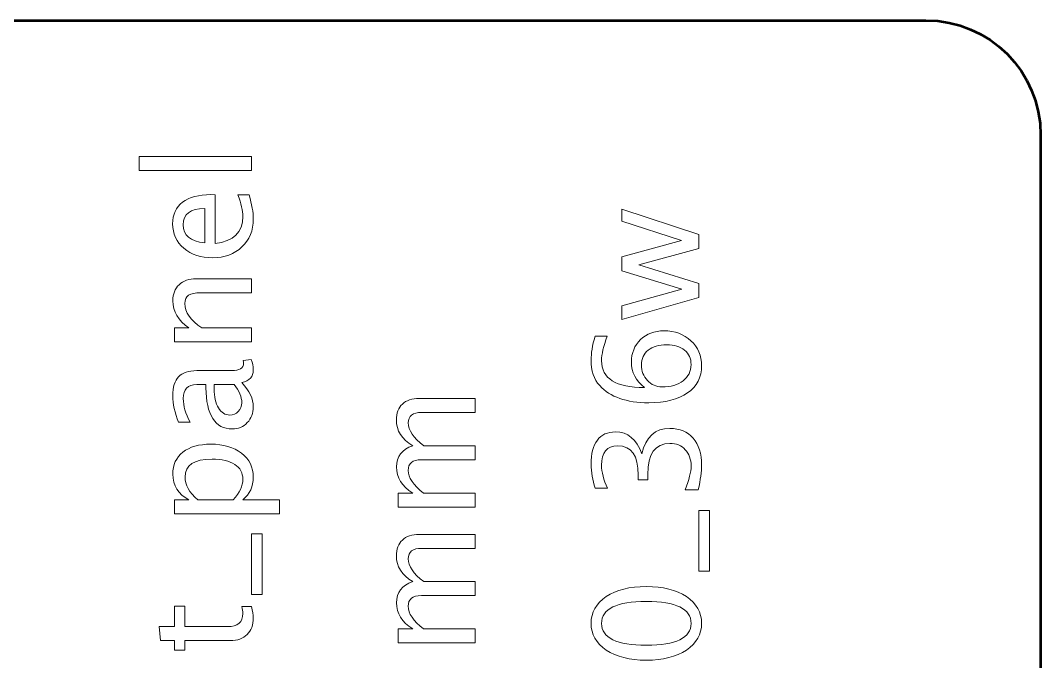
# Model space of a CAD drawing. Header units: centimetres. Extents: x -9.1 to 9.1, y -13.6 to 13.6.
# Drawn here: x 4.6 to 9.05, y -2.947 to -0.15 of the extents above; entities that cross this region are included whole.
import ezdxf

# ---------------------------------------------------------------- set-up
doc = ezdxf.new("R2010")
doc.units = ezdxf.units.CM
doc.header["$MEASUREMENT"] = 0
doc.layers.add('Layer 1', color=7, linetype='Continuous')

msp = doc.modelspace()

# ---------------------------------------------------------------- linework, layer by layer
at = {"layer": 'Layer 1', "lineweight": 53}
msp.add_open_spline([(0.15, -0.65), (0.15, -0.65), (0.15, -13.05), (0.15, -13.05), (0.15, -13.05), (0.15, -13.32614), (0.37386, -13.55), (0.65, -13.55), (0.65, -13.55), (0.65, -13.55), (8.55, -13.55), (8.55, -13.55), (8.55, -13.55), (8.82614, -13.55), (9.05, -13.32614), (9.05, -13.05), (9.05, -13.05), (9.05, -13.05), (9.05, -0.65), (9.05, -0.65), (9.05, -0.65), (9.05, -0.37386), (8.82614, -0.15), (8.55, -0.15), (8.55, -0.15), (8.55, -0.15), (0.65, -0.15), (0.65, -0.15), (0.65, -0.15), (0.37386, -0.15), (0.15, -0.37386), (0.15, -0.65)], degree=3, knots=[0, 0, 0, 0, 0.1111111, 0.1111111, 0.1111111, 0.1111111, 0.2222222, 0.2222222, 0.2222222, 0.2222222, 0.3333333, 0.3333333, 0.3333333, 0.3333333, 0.4444444, 0.4444444, 0.4444444, 0.4444444, 0.5555556, 0.5555556, 0.5555556, 0.5555556, 0.6666667, 0.6666667, 0.6666667, 0.6666667, 0.7777778, 0.7777778, 0.7777778, 0.7777778, 1, 1, 1, 1], dxfattribs=at)
at = {"layer": 'Layer 1', "color": 5, "lineweight": 9}
for points, knots in [([(5.60826, -0.80486), (5.60826, -0.80486), (5.11867, -0.80486), (5.11867, -0.80486), (5.11867, -0.80486), (5.11867, -0.80486), (5.11867, -0.7439), (5.11867, -0.7439), (5.11867, -0.7439), (5.11867, -0.7439), (5.60826, -0.7439), (5.60826, -0.7439), (5.60826, -0.7439), (5.60826, -0.7439), (5.60826, -0.80486), (5.60826, -0.80486)], [0, 0, 0, 0, 0.2, 0.2, 0.2, 0.2, 0.4, 0.4, 0.4, 0.4, 0.6, 0.6, 0.6, 0.6, 1, 1, 1, 1]), ([(5.59746, -0.91163), (5.60974, -0.95259), (5.61588, -0.98762), (5.61588, -1.01684), (5.61588, -1.01684), (5.61588, -1.06669), (5.59937, -1.10722), (5.56646, -1.13845), (5.56646, -1.13845), (5.53354, -1.16967), (5.49089, -1.18533), (5.4384, -1.18533), (5.4384, -1.18533), (5.38749, -1.18533), (5.34569, -1.17157), (5.31298, -1.14395), (5.31298, -1.14395), (5.28039, -1.11633), (5.26409, -1.08098), (5.26409, -1.0379), (5.26409, -1.0379), (5.26409, -0.99715), (5.27859, -0.96561), (5.30759, -0.94338), (5.30759, -0.94338), (5.33659, -0.92116), (5.37765, -0.91005), (5.43088, -0.91005), (5.43088, -0.91005), (5.43088, -0.91005), (5.44951, -0.91036), (5.44951, -0.91036), (5.44951, -0.91036), (5.44951, -0.91036), (5.44951, -1.1231), (5.44951, -1.1231), (5.44951, -1.1231), (5.52994, -1.11421), (5.57016, -1.07495), (5.57016, -1.00541), (5.57016, -1.00541), (5.57016, -0.9799), (5.56296, -0.94868), (5.54857, -0.91163), (5.54857, -0.91163), (5.54857, -0.91163), (5.59746, -0.91163), (5.59746, -0.91163)], [0, 0, 0, 0, 0.0769231, 0.0769231, 0.0769231, 0.0769231, 0.1538462, 0.1538462, 0.1538462, 0.1538462, 0.2307692, 0.2307692, 0.2307692, 0.2307692, 0.3076923, 0.3076923, 0.3076923, 0.3076923, 0.3846154, 0.3846154, 0.3846154, 0.3846154, 0.4615385, 0.4615385, 0.4615385, 0.4615385, 0.5384615, 0.5384615, 0.5384615, 0.5384615, 0.6153846, 0.6153846, 0.6153846, 0.6153846, 0.6923077, 0.6923077, 0.6923077, 0.6923077, 0.7692308, 0.7692308, 0.7692308, 0.7692308, 0.8461538, 0.8461538, 0.8461538, 0.8461538, 1, 1, 1, 1]), ([(5.40379, -1.11992), (5.40379, -1.11992), (5.40379, -0.97132), (5.40379, -0.97132), (5.40379, -0.97132), (5.34114, -0.97132), (5.30981, -0.99471), (5.30981, -1.0414), (5.30981, -1.0414), (5.30981, -1.08839), (5.34114, -1.11453), (5.40379, -1.11992)], [0, 0, 0, 0, 0.25, 0.25, 0.25, 0.25, 0.5, 0.5, 0.5, 0.5, 1, 1, 1, 1]), ([(7.55982, -1.3588), (7.55982, -1.3588), (7.22327, -1.45532), (7.22327, -1.45532), (7.22327, -1.45532), (7.22327, -1.45532), (7.22327, -1.39584), (7.22327, -1.39584), (7.22327, -1.39584), (7.22327, -1.39584), (7.48457, -1.32186), (7.48457, -1.32186), (7.48457, -1.32186), (7.48457, -1.32186), (7.22327, -1.24207), (7.22327, -1.24207), (7.22327, -1.24207), (7.22327, -1.24207), (7.22327, -1.1811), (7.22327, -1.1811), (7.22327, -1.1811), (7.22327, -1.1811), (7.48415, -1.11093), (7.48415, -1.11093), (7.48415, -1.11093), (7.48415, -1.11093), (7.22327, -1.02605), (7.22327, -1.02605), (7.22327, -1.02605), (7.22327, -1.02605), (7.22327, -0.97398), (7.22327, -0.97398), (7.22327, -0.97398), (7.22327, -0.97398), (7.55982, -1.08383), (7.55982, -1.08383), (7.55982, -1.08383), (7.55982, -1.08383), (7.55982, -1.14479), (7.55982, -1.14479), (7.55982, -1.14479), (7.55982, -1.14479), (7.29735, -1.21697), (7.29735, -1.21697), (7.29735, -1.21697), (7.29735, -1.21697), (7.55982, -1.29784), (7.55982, -1.29784), (7.55982, -1.29784), (7.55982, -1.29784), (7.55982, -1.3588), (7.55982, -1.3588)], [0, 0, 0, 0, 0.0714286, 0.0714286, 0.0714286, 0.0714286, 0.1428571, 0.1428571, 0.1428571, 0.1428571, 0.2142857, 0.2142857, 0.2142857, 0.2142857, 0.2857143, 0.2857143, 0.2857143, 0.2857143, 0.3571429, 0.3571429, 0.3571429, 0.3571429, 0.4285714, 0.4285714, 0.4285714, 0.4285714, 0.5, 0.5, 0.5, 0.5, 0.5714286, 0.5714286, 0.5714286, 0.5714286, 0.6428571, 0.6428571, 0.6428571, 0.6428571, 0.7142857, 0.7142857, 0.7142857, 0.7142857, 0.7857143, 0.7857143, 0.7857143, 0.7857143, 0.8571429, 0.8571429, 0.8571429, 0.8571429, 1, 1, 1, 1]), ([(5.60826, -1.55278), (5.60826, -1.55278), (5.27171, -1.55278), (5.27171, -1.55278), (5.27171, -1.55278), (5.27171, -1.55278), (5.27171, -1.49182), (5.27171, -1.49182), (5.27171, -1.49182), (5.27171, -1.49182), (5.33532, -1.49182), (5.33532, -1.49182), (5.33532, -1.49182), (5.28822, -1.45954), (5.26472, -1.41996), (5.26472, -1.37317), (5.26472, -1.37317), (5.26472, -1.34375), (5.27393, -1.32036), (5.29245, -1.30311), (5.29245, -1.30311), (5.31087, -1.28586), (5.33574, -1.27718), (5.36685, -1.27718), (5.36685, -1.27718), (5.36685, -1.27718), (5.60826, -1.27718), (5.60826, -1.27718), (5.60826, -1.27718), (5.60826, -1.27718), (5.60826, -1.33814), (5.60826, -1.33814), (5.60826, -1.33814), (5.60826, -1.33814), (5.38675, -1.33814), (5.38675, -1.33814), (5.38675, -1.33814), (5.36177, -1.33814), (5.34399, -1.34184), (5.33341, -1.34915), (5.33341, -1.34915), (5.32272, -1.35655), (5.31743, -1.36873), (5.31743, -1.38576), (5.31743, -1.38576), (5.31743, -1.42324), (5.34188, -1.45859), (5.39077, -1.49182), (5.39077, -1.49182), (5.39077, -1.49182), (5.60826, -1.49182), (5.60826, -1.49182), (5.60826, -1.49182), (5.60826, -1.49182), (5.60826, -1.55278), (5.60826, -1.55278)], [0, 0, 0, 0, 0.0666667, 0.0666667, 0.0666667, 0.0666667, 0.1333333, 0.1333333, 0.1333333, 0.1333333, 0.2, 0.2, 0.2, 0.2, 0.2666667, 0.2666667, 0.2666667, 0.2666667, 0.3333333, 0.3333333, 0.3333333, 0.3333333, 0.4, 0.4, 0.4, 0.4, 0.4666667, 0.4666667, 0.4666667, 0.4666667, 0.5333333, 0.5333333, 0.5333333, 0.5333333, 0.6, 0.6, 0.6, 0.6, 0.6666667, 0.6666667, 0.6666667, 0.6666667, 0.7333333, 0.7333333, 0.7333333, 0.7333333, 0.8, 0.8, 0.8, 0.8, 0.8666667, 0.8666667, 0.8666667, 0.8666667, 1, 1, 1, 1]), ([(7.32191, -1.75144), (7.28412, -1.72223), (7.26518, -1.68551), (7.26518, -1.64126), (7.26518, -1.64126), (7.26518, -1.60115), (7.27841, -1.56834), (7.30497, -1.54273), (7.30497, -1.54273), (7.33154, -1.51722), (7.36562, -1.50441), (7.40721, -1.50441), (7.40721, -1.50441), (7.45494, -1.50441), (7.4942, -1.5187), (7.525, -1.54738), (7.525, -1.54738), (7.5558, -1.57606), (7.57125, -1.61247), (7.57125, -1.65682), (7.57125, -1.65682), (7.57125, -1.7072), (7.55082, -1.74678), (7.51008, -1.77525), (7.51008, -1.77525), (7.46923, -1.80383), (7.41271, -1.81811), (7.34064, -1.81811), (7.34064, -1.81811), (7.24348, -1.81811), (7.17226, -1.79314), (7.12675, -1.74329), (7.12675, -1.74329), (7.10177, -1.7162), (7.08928, -1.67873), (7.08928, -1.63099), (7.08928, -1.63099), (7.08928, -1.60326), (7.095, -1.56887), (7.10643, -1.52791), (7.10643, -1.52791), (7.10643, -1.52791), (7.15977, -1.52791), (7.15977, -1.52791), (7.15977, -1.52791), (7.14326, -1.5712), (7.135, -1.60676), (7.135, -1.6347), (7.135, -1.6347), (7.135, -1.71249), (7.19734, -1.75144), (7.32191, -1.75144)], [0, 0, 0, 0, 0.0714286, 0.0714286, 0.0714286, 0.0714286, 0.1428571, 0.1428571, 0.1428571, 0.1428571, 0.2142857, 0.2142857, 0.2142857, 0.2142857, 0.2857143, 0.2857143, 0.2857143, 0.2857143, 0.3571429, 0.3571429, 0.3571429, 0.3571429, 0.4285714, 0.4285714, 0.4285714, 0.4285714, 0.5, 0.5, 0.5, 0.5, 0.5714286, 0.5714286, 0.5714286, 0.5714286, 0.6428571, 0.6428571, 0.6428571, 0.6428571, 0.7142857, 0.7142857, 0.7142857, 0.7142857, 0.7857143, 0.7857143, 0.7857143, 0.7857143, 0.8571429, 0.8571429, 0.8571429, 0.8571429, 1, 1, 1, 1]), ([(7.41927, -1.56537), (7.3853, -1.56537), (7.35842, -1.57321), (7.33863, -1.58898), (7.33863, -1.58898), (7.31884, -1.60474), (7.30899, -1.62633), (7.30899, -1.65376), (7.30899, -1.65376), (7.30899, -1.6799), (7.31767, -1.70223), (7.33514, -1.72085), (7.33514, -1.72085), (7.35249, -1.73959), (7.37345, -1.7489), (7.39789, -1.7489), (7.39789, -1.7489), (7.43642, -1.7489), (7.46732, -1.74001), (7.4906, -1.72234), (7.4906, -1.72234), (7.51389, -1.70456), (7.52553, -1.68106), (7.52553, -1.65185), (7.52553, -1.65185), (7.52553, -1.62528), (7.516, -1.60422), (7.49695, -1.58866), (7.49695, -1.58866), (7.4779, -1.5731), (7.45198, -1.56537), (7.41927, -1.56537)], [0, 0, 0, 0, 0.1111111, 0.1111111, 0.1111111, 0.1111111, 0.2222222, 0.2222222, 0.2222222, 0.2222222, 0.3333333, 0.3333333, 0.3333333, 0.3333333, 0.4444444, 0.4444444, 0.4444444, 0.4444444, 0.5555556, 0.5555556, 0.5555556, 0.5555556, 0.6666667, 0.6666667, 0.6666667, 0.6666667, 0.7777778, 0.7777778, 0.7777778, 0.7777778, 1, 1, 1, 1]), ([(5.5654, -1.72994), (5.59905, -1.76657), (5.61588, -1.80181), (5.61588, -1.83568), (5.61588, -1.83568), (5.61588, -1.86351), (5.6072, -1.88669), (5.58974, -1.905), (5.58974, -1.905), (5.57228, -1.92341), (5.55026, -1.93262), (5.5237, -1.93262), (5.5237, -1.93262), (5.48697, -1.93262), (5.45872, -1.91717), (5.43903, -1.88626), (5.43903, -1.88626), (5.41935, -1.85536), (5.4095, -1.81102), (5.4095, -1.75323), (5.4095, -1.75323), (5.4095, -1.75323), (5.4095, -1.73893), (5.4095, -1.73893), (5.4095, -1.73893), (5.4095, -1.73893), (5.36897, -1.73893), (5.36897, -1.73893), (5.36897, -1.73893), (5.32992, -1.73893), (5.31044, -1.75926), (5.31044, -1.80001), (5.31044, -1.80001), (5.31044, -1.83155), (5.32039, -1.86605), (5.34029, -1.90341), (5.34029, -1.90341), (5.34029, -1.90341), (5.29012, -1.90341), (5.29012, -1.90341), (5.29012, -1.90341), (5.27319, -1.86235), (5.26472, -1.82361), (5.26472, -1.78731), (5.26472, -1.78731), (5.26472, -1.74995), (5.27319, -1.72232), (5.29023, -1.70464), (5.29023, -1.70464), (5.30727, -1.68686), (5.33352, -1.67797), (5.36897, -1.67797), (5.36897, -1.67797), (5.36897, -1.67797), (5.52105, -1.67797), (5.52105, -1.67797), (5.52105, -1.67797), (5.55587, -1.67797), (5.57333, -1.66729), (5.57333, -1.6458), (5.57333, -1.6458), (5.57333, -1.64316), (5.57291, -1.63924), (5.57206, -1.63405), (5.57206, -1.63405), (5.57206, -1.63405), (5.60593, -1.62971), (5.60593, -1.62971), (5.60593, -1.62971), (5.6126, -1.64358), (5.61588, -1.65882), (5.61588, -1.67554), (5.61588, -1.67554), (5.61588, -1.70401), (5.59905, -1.72211), (5.5654, -1.72994)], [0, 0, 0, 0, 0.05, 0.05, 0.05, 0.05, 0.1, 0.1, 0.1, 0.1, 0.15, 0.15, 0.15, 0.15, 0.2, 0.2, 0.2, 0.2, 0.25, 0.25, 0.25, 0.25, 0.3, 0.3, 0.3, 0.3, 0.35, 0.35, 0.35, 0.35, 0.4, 0.4, 0.4, 0.4, 0.45, 0.45, 0.45, 0.45, 0.5, 0.5, 0.5, 0.5, 0.55, 0.55, 0.55, 0.55, 0.6, 0.6, 0.6, 0.6, 0.65, 0.65, 0.65, 0.65, 0.7, 0.7, 0.7, 0.7, 0.75, 0.75, 0.75, 0.75, 0.8, 0.8, 0.8, 0.8, 0.85, 0.85, 0.85, 0.85, 0.9, 0.9, 0.9, 0.9, 1, 1, 1, 1]), ([(5.53217, -1.73893), (5.53217, -1.73893), (5.4457, -1.73893), (5.4457, -1.73893), (5.4457, -1.73893), (5.4457, -1.73893), (5.44506, -1.75852), (5.44506, -1.75852), (5.44506, -1.75852), (5.44506, -1.79239), (5.45131, -1.8197), (5.4638, -1.84054), (5.4638, -1.84054), (5.47639, -1.86129), (5.49301, -1.87166), (5.51375, -1.87166), (5.51375, -1.87166), (5.52825, -1.87166), (5.54053, -1.86647), (5.55058, -1.85621), (5.55058, -1.85621), (5.56063, -1.84584), (5.56571, -1.83324), (5.56571, -1.81832), (5.56571, -1.81832), (5.56571, -1.79292), (5.5545, -1.76646), (5.53217, -1.73893)], [0, 0, 0, 0, 0.125, 0.125, 0.125, 0.125, 0.25, 0.25, 0.25, 0.25, 0.375, 0.375, 0.375, 0.375, 0.5, 0.5, 0.5, 0.5, 0.625, 0.625, 0.625, 0.625, 0.75, 0.75, 0.75, 0.75, 1, 1, 1, 1]), ([(6.58404, -2.27317), (6.58404, -2.27317), (6.24749, -2.27317), (6.24749, -2.27317), (6.24749, -2.27317), (6.24749, -2.27317), (6.24749, -2.21221), (6.24749, -2.21221), (6.24749, -2.21221), (6.24749, -2.21221), (6.3111, -2.21221), (6.3111, -2.21221), (6.3111, -2.21221), (6.264, -2.18247), (6.2405, -2.14437), (6.2405, -2.09769), (6.2405, -2.09769), (6.2405, -2.05271), (6.264, -2.02212), (6.3111, -2.00582), (6.3111, -2.00582), (6.26358, -1.97693), (6.23987, -1.93926), (6.23987, -1.89301), (6.23987, -1.89301), (6.23987, -1.86348), (6.24855, -1.84051), (6.26601, -1.82411), (6.26601, -1.82411), (6.28347, -1.8077), (6.30792, -1.79945), (6.33935, -1.79945), (6.33935, -1.79945), (6.33935, -1.79945), (6.58404, -1.79945), (6.58404, -1.79945), (6.58404, -1.79945), (6.58404, -1.79945), (6.58404, -1.86041), (6.58404, -1.86041), (6.58404, -1.86041), (6.58404, -1.86041), (6.34941, -1.86041), (6.34941, -1.86041), (6.34941, -1.86041), (6.3111, -1.86041), (6.29194, -1.87565), (6.29194, -1.90613), (6.29194, -1.90613), (6.29194, -1.93777), (6.31427, -1.97101), (6.35904, -2.00582), (6.35904, -2.00582), (6.35904, -2.00582), (6.58404, -2.00582), (6.58404, -2.00582), (6.58404, -2.00582), (6.58404, -2.00582), (6.58404, -2.06678), (6.58404, -2.06678), (6.58404, -2.06678), (6.58404, -2.06678), (6.3492, -2.06678), (6.3492, -2.06678), (6.3492, -2.06678), (6.31057, -2.06678), (6.2913, -2.08224), (6.2913, -2.11325), (6.2913, -2.11325), (6.2913, -2.14405), (6.31374, -2.17707), (6.35872, -2.21221), (6.35872, -2.21221), (6.35872, -2.21221), (6.58404, -2.21221), (6.58404, -2.21221), (6.58404, -2.21221), (6.58404, -2.21221), (6.58404, -2.27317), (6.58404, -2.27317)], [0, 0, 0, 0, 0.047619, 0.047619, 0.047619, 0.047619, 0.0952381, 0.0952381, 0.0952381, 0.0952381, 0.1428571, 0.1428571, 0.1428571, 0.1428571, 0.1904762, 0.1904762, 0.1904762, 0.1904762, 0.2380952, 0.2380952, 0.2380952, 0.2380952, 0.2857143, 0.2857143, 0.2857143, 0.2857143, 0.3333333, 0.3333333, 0.3333333, 0.3333333, 0.3809524, 0.3809524, 0.3809524, 0.3809524, 0.4285714, 0.4285714, 0.4285714, 0.4285714, 0.4761905, 0.4761905, 0.4761905, 0.4761905, 0.5238095, 0.5238095, 0.5238095, 0.5238095, 0.5714286, 0.5714286, 0.5714286, 0.5714286, 0.6190476, 0.6190476, 0.6190476, 0.6190476, 0.6666667, 0.6666667, 0.6666667, 0.6666667, 0.7142857, 0.7142857, 0.7142857, 0.7142857, 0.7619048, 0.7619048, 0.7619048, 0.7619048, 0.8095238, 0.8095238, 0.8095238, 0.8095238, 0.8571429, 0.8571429, 0.8571429, 0.8571429, 0.9047619, 0.9047619, 0.9047619, 0.9047619, 1, 1, 1, 1]), ([(7.55664, -2.19743), (7.55664, -2.19743), (7.49949, -2.19743), (7.49949, -2.19743), (7.49949, -2.19743), (7.51685, -2.15383), (7.52553, -2.11964), (7.52553, -2.09456), (7.52553, -2.09456), (7.52553, -2.06503), (7.51706, -2.04121), (7.50002, -2.0229), (7.50002, -2.0229), (7.48298, -2.00459), (7.46076, -1.99549), (7.43345, -1.99549), (7.43345, -1.99549), (7.36868, -1.99549), (7.3363, -2.04057), (7.3363, -2.13075), (7.3363, -2.13075), (7.3363, -2.13075), (7.3363, -2.15488), (7.3363, -2.15488), (7.3363, -2.15488), (7.3363, -2.15488), (7.29534, -2.15488), (7.29534, -2.15488), (7.29534, -2.15488), (7.29534, -2.15488), (7.29502, -2.13351), (7.29502, -2.13351), (7.29502, -2.13351), (7.29502, -2.04873), (7.26518, -2.00628), (7.20538, -2.00628), (7.20538, -2.00628), (7.1585, -2.00628), (7.135, -2.03444), (7.135, -2.09064), (7.135, -2.09064), (7.135, -2.12081), (7.14368, -2.15425), (7.16104, -2.19108), (7.16104, -2.19108), (7.16104, -2.19108), (7.1077, -2.19108), (7.1077, -2.19108), (7.1077, -2.19108), (7.09542, -2.15499), (7.08928, -2.12017), (7.08928, -2.08673), (7.08928, -2.08673), (7.08928, -2.04121), (7.09839, -2.00618), (7.11659, -1.98184), (7.11659, -1.98184), (7.13469, -1.9575), (7.16104, -1.94532), (7.19554, -1.94532), (7.19554, -1.94532), (7.24941, -1.94532), (7.28783, -1.97718), (7.31069, -2.041), (7.31069, -2.041), (7.32794, -1.96702), (7.36847, -1.93008), (7.4325, -1.93008), (7.4325, -1.93008), (7.47568, -1.93008), (7.50965, -1.94437), (7.53431, -1.97284), (7.53431, -1.97284), (7.55897, -2.00131), (7.57125, -2.04047), (7.57125, -2.09022), (7.57125, -2.09022), (7.57125, -2.11858), (7.56638, -2.15425), (7.55664, -2.19743)], [0, 0, 0, 0, 0.047619, 0.047619, 0.047619, 0.047619, 0.0952381, 0.0952381, 0.0952381, 0.0952381, 0.1428571, 0.1428571, 0.1428571, 0.1428571, 0.1904762, 0.1904762, 0.1904762, 0.1904762, 0.2380952, 0.2380952, 0.2380952, 0.2380952, 0.2857143, 0.2857143, 0.2857143, 0.2857143, 0.3333333, 0.3333333, 0.3333333, 0.3333333, 0.3809524, 0.3809524, 0.3809524, 0.3809524, 0.4285714, 0.4285714, 0.4285714, 0.4285714, 0.4761905, 0.4761905, 0.4761905, 0.4761905, 0.5238095, 0.5238095, 0.5238095, 0.5238095, 0.5714286, 0.5714286, 0.5714286, 0.5714286, 0.6190476, 0.6190476, 0.6190476, 0.6190476, 0.6666667, 0.6666667, 0.6666667, 0.6666667, 0.7142857, 0.7142857, 0.7142857, 0.7142857, 0.7619048, 0.7619048, 0.7619048, 0.7619048, 0.8095238, 0.8095238, 0.8095238, 0.8095238, 0.8571429, 0.8571429, 0.8571429, 0.8571429, 0.9047619, 0.9047619, 0.9047619, 0.9047619, 1, 1, 1, 1]), ([(5.73082, -2.30305), (5.73082, -2.30305), (5.27171, -2.30305), (5.27171, -2.30305), (5.27171, -2.30305), (5.27171, -2.30305), (5.27171, -2.24209), (5.27171, -2.24209), (5.27171, -2.24209), (5.27171, -2.24209), (5.33532, -2.24209), (5.33532, -2.24209), (5.33532, -2.24209), (5.28822, -2.21711), (5.26472, -2.17954), (5.26472, -2.12947), (5.26472, -2.12947), (5.26472, -2.08894), (5.27944, -2.05708), (5.30896, -2.0338), (5.30896, -2.0338), (5.33849, -2.01052), (5.37881, -1.99887), (5.42993, -1.99887), (5.42993, -1.99887), (5.4856, -1.99887), (5.53058, -2.0121), (5.56466, -2.03846), (5.56466, -2.03846), (5.59884, -2.06481), (5.61588, -2.09952), (5.61588, -2.14249), (5.61588, -2.14249), (5.61588, -2.1824), (5.60064, -2.21563), (5.57005, -2.24209), (5.57005, -2.24209), (5.57005, -2.24209), (5.73082, -2.24209), (5.73082, -2.24209), (5.73082, -2.24209), (5.73082, -2.24209), (5.73082, -2.30305), (5.73082, -2.30305)], [0, 0, 0, 0, 0.0833333, 0.0833333, 0.0833333, 0.0833333, 0.1666667, 0.1666667, 0.1666667, 0.1666667, 0.25, 0.25, 0.25, 0.25, 0.3333333, 0.3333333, 0.3333333, 0.3333333, 0.4166667, 0.4166667, 0.4166667, 0.4166667, 0.5, 0.5, 0.5, 0.5, 0.5833333, 0.5833333, 0.5833333, 0.5833333, 0.6666667, 0.6666667, 0.6666667, 0.6666667, 0.75, 0.75, 0.75, 0.75, 0.8333333, 0.8333333, 0.8333333, 0.8333333, 1, 1, 1, 1]), ([(5.52804, -2.24209), (5.55608, -2.21066), (5.57016, -2.18071), (5.57016, -2.15224), (5.57016, -2.15224), (5.57016, -2.12418), (5.55841, -2.10249), (5.53502, -2.08725), (5.53502, -2.08725), (5.51163, -2.0719), (5.47872, -2.06428), (5.43617, -2.06428), (5.43617, -2.06428), (5.35743, -2.06428), (5.31806, -2.09031), (5.31806, -2.14238), (5.31806, -2.14238), (5.31806, -2.17647), (5.33648, -2.2097), (5.37342, -2.24209), (5.37342, -2.24209), (5.37342, -2.24209), (5.52804, -2.24209), (5.52804, -2.24209)], [0, 0, 0, 0, 0.1428571, 0.1428571, 0.1428571, 0.1428571, 0.2857143, 0.2857143, 0.2857143, 0.2857143, 0.4285714, 0.4285714, 0.4285714, 0.4285714, 0.5714286, 0.5714286, 0.5714286, 0.5714286, 0.7142857, 0.7142857, 0.7142857, 0.7142857, 1, 1, 1, 1]), ([(7.60554, -2.55303), (7.60554, -2.55303), (7.55982, -2.55303), (7.55982, -2.55303), (7.55982, -2.55303), (7.55982, -2.55303), (7.55982, -2.28886), (7.55982, -2.28886), (7.55982, -2.28886), (7.55982, -2.28886), (7.60554, -2.28886), (7.60554, -2.28886), (7.60554, -2.28886), (7.60554, -2.28886), (7.60554, -2.55303), (7.60554, -2.55303)], [0, 0, 0, 0, 0.2, 0.2, 0.2, 0.2, 0.4, 0.4, 0.4, 0.4, 0.6, 0.6, 0.6, 0.6, 1, 1, 1, 1]), ([(5.65398, -2.65484), (5.65398, -2.65484), (5.60826, -2.65484), (5.60826, -2.65484), (5.60826, -2.65484), (5.60826, -2.65484), (5.60826, -2.39067), (5.60826, -2.39067), (5.60826, -2.39067), (5.60826, -2.39067), (5.65398, -2.39067), (5.65398, -2.39067), (5.65398, -2.39067), (5.65398, -2.39067), (5.65398, -2.65484), (5.65398, -2.65484)], [0, 0, 0, 0, 0.2, 0.2, 0.2, 0.2, 0.4, 0.4, 0.4, 0.4, 0.6, 0.6, 0.6, 0.6, 1, 1, 1, 1]), ([(6.58404, -2.86605), (6.58404, -2.86605), (6.24749, -2.86605), (6.24749, -2.86605), (6.24749, -2.86605), (6.24749, -2.86605), (6.24749, -2.80509), (6.24749, -2.80509), (6.24749, -2.80509), (6.24749, -2.80509), (6.3111, -2.80509), (6.3111, -2.80509), (6.3111, -2.80509), (6.264, -2.77535), (6.2405, -2.73725), (6.2405, -2.69057), (6.2405, -2.69057), (6.2405, -2.64559), (6.264, -2.615), (6.3111, -2.5987), (6.3111, -2.5987), (6.26358, -2.56981), (6.23987, -2.53214), (6.23987, -2.48589), (6.23987, -2.48589), (6.23987, -2.45636), (6.24855, -2.43339), (6.26601, -2.41699), (6.26601, -2.41699), (6.28347, -2.40058), (6.30792, -2.39233), (6.33935, -2.39233), (6.33935, -2.39233), (6.33935, -2.39233), (6.58404, -2.39233), (6.58404, -2.39233), (6.58404, -2.39233), (6.58404, -2.39233), (6.58404, -2.45329), (6.58404, -2.45329), (6.58404, -2.45329), (6.58404, -2.45329), (6.34941, -2.45329), (6.34941, -2.45329), (6.34941, -2.45329), (6.3111, -2.45329), (6.29194, -2.46853), (6.29194, -2.49901), (6.29194, -2.49901), (6.29194, -2.53065), (6.31427, -2.56389), (6.35904, -2.5987), (6.35904, -2.5987), (6.35904, -2.5987), (6.58404, -2.5987), (6.58404, -2.5987), (6.58404, -2.5987), (6.58404, -2.5987), (6.58404, -2.65966), (6.58404, -2.65966), (6.58404, -2.65966), (6.58404, -2.65966), (6.3492, -2.65966), (6.3492, -2.65966), (6.3492, -2.65966), (6.31057, -2.65966), (6.2913, -2.67512), (6.2913, -2.70613), (6.2913, -2.70613), (6.2913, -2.73693), (6.31374, -2.76995), (6.35872, -2.80509), (6.35872, -2.80509), (6.35872, -2.80509), (6.58404, -2.80509), (6.58404, -2.80509), (6.58404, -2.80509), (6.58404, -2.80509), (6.58404, -2.86605), (6.58404, -2.86605)], [0, 0, 0, 0, 0.047619, 0.047619, 0.047619, 0.047619, 0.0952381, 0.0952381, 0.0952381, 0.0952381, 0.1428571, 0.1428571, 0.1428571, 0.1428571, 0.1904762, 0.1904762, 0.1904762, 0.1904762, 0.2380952, 0.2380952, 0.2380952, 0.2380952, 0.2857143, 0.2857143, 0.2857143, 0.2857143, 0.3333333, 0.3333333, 0.3333333, 0.3333333, 0.3809524, 0.3809524, 0.3809524, 0.3809524, 0.4285714, 0.4285714, 0.4285714, 0.4285714, 0.4761905, 0.4761905, 0.4761905, 0.4761905, 0.5238095, 0.5238095, 0.5238095, 0.5238095, 0.5714286, 0.5714286, 0.5714286, 0.5714286, 0.6190476, 0.6190476, 0.6190476, 0.6190476, 0.6666667, 0.6666667, 0.6666667, 0.6666667, 0.7142857, 0.7142857, 0.7142857, 0.7142857, 0.7619048, 0.7619048, 0.7619048, 0.7619048, 0.8095238, 0.8095238, 0.8095238, 0.8095238, 0.8571429, 0.8571429, 0.8571429, 0.8571429, 0.9047619, 0.9047619, 0.9047619, 0.9047619, 1, 1, 1, 1]), ([(7.57125, -2.78057), (7.57125, -2.82872), (7.54913, -2.86756), (7.505, -2.89699), (7.505, -2.89699), (7.46087, -2.92651), (7.40266, -2.94122), (7.33027, -2.94122), (7.33027, -2.94122), (7.25788, -2.94122), (7.19967, -2.92651), (7.15554, -2.89699), (7.15554, -2.89699), (7.1114, -2.86756), (7.08928, -2.82872), (7.08928, -2.78057), (7.08928, -2.78057), (7.08928, -2.73219), (7.1113, -2.69335), (7.15532, -2.66393), (7.15532, -2.66393), (7.19935, -2.63462), (7.25767, -2.6199), (7.33027, -2.6199), (7.33027, -2.6199), (7.40266, -2.6199), (7.46087, -2.63462), (7.505, -2.66393), (7.505, -2.66393), (7.54913, -2.69335), (7.57125, -2.73219), (7.57125, -2.78057)], [0, 0, 0, 0, 0.1111111, 0.1111111, 0.1111111, 0.1111111, 0.2222222, 0.2222222, 0.2222222, 0.2222222, 0.3333333, 0.3333333, 0.3333333, 0.3333333, 0.4444444, 0.4444444, 0.4444444, 0.4444444, 0.5555556, 0.5555556, 0.5555556, 0.5555556, 0.6666667, 0.6666667, 0.6666667, 0.6666667, 0.7777778, 0.7777778, 0.7777778, 0.7777778, 1, 1, 1, 1]), ([(5.60815, -2.70754), (5.61334, -2.72638), (5.61588, -2.74279), (5.61588, -2.75665), (5.61588, -2.75665), (5.61588, -2.78777), (5.60699, -2.812), (5.58921, -2.82936), (5.58921, -2.82936), (5.57143, -2.84682), (5.54677, -2.8555), (5.51513, -2.8555), (5.51513, -2.8555), (5.51513, -2.8555), (5.31743, -2.8555), (5.31743, -2.8555), (5.31743, -2.8555), (5.31743, -2.8555), (5.31743, -2.89762), (5.31743, -2.89762), (5.31743, -2.89762), (5.31743, -2.89762), (5.27171, -2.89762), (5.27171, -2.89762), (5.27171, -2.89762), (5.27171, -2.89762), (5.27171, -2.8555), (5.27171, -2.8555), (5.27171, -2.8555), (5.27171, -2.8555), (5.21086, -2.8555), (5.21086, -2.8555), (5.21086, -2.8555), (5.21086, -2.8555), (5.20503, -2.79454), (5.20503, -2.79454), (5.20503, -2.79454), (5.20503, -2.79454), (5.27171, -2.79454), (5.27171, -2.79454), (5.27171, -2.79454), (5.27171, -2.79454), (5.27171, -2.70627), (5.27171, -2.70627), (5.27171, -2.70627), (5.27171, -2.70627), (5.31743, -2.70627), (5.31743, -2.70627), (5.31743, -2.70627), (5.31743, -2.70627), (5.31743, -2.79454), (5.31743, -2.79454), (5.31743, -2.79454), (5.31743, -2.79454), (5.50412, -2.79454), (5.50412, -2.79454), (5.50412, -2.79454), (5.54815, -2.79454), (5.57016, -2.77538), (5.57016, -2.73718), (5.57016, -2.73718), (5.57016, -2.72903), (5.56878, -2.71919), (5.56614, -2.70754), (5.56614, -2.70754), (5.56614, -2.70754), (5.60815, -2.70754), (5.60815, -2.70754)], [0, 0, 0, 0, 0.0555556, 0.0555556, 0.0555556, 0.0555556, 0.1111111, 0.1111111, 0.1111111, 0.1111111, 0.1666667, 0.1666667, 0.1666667, 0.1666667, 0.2222222, 0.2222222, 0.2222222, 0.2222222, 0.2777778, 0.2777778, 0.2777778, 0.2777778, 0.3333333, 0.3333333, 0.3333333, 0.3333333, 0.3888889, 0.3888889, 0.3888889, 0.3888889, 0.4444444, 0.4444444, 0.4444444, 0.4444444, 0.5, 0.5, 0.5, 0.5, 0.5555556, 0.5555556, 0.5555556, 0.5555556, 0.6111111, 0.6111111, 0.6111111, 0.6111111, 0.6666667, 0.6666667, 0.6666667, 0.6666667, 0.7222222, 0.7222222, 0.7222222, 0.7222222, 0.7777778, 0.7777778, 0.7777778, 0.7777778, 0.8333333, 0.8333333, 0.8333333, 0.8333333, 0.8888889, 0.8888889, 0.8888889, 0.8888889, 1, 1, 1, 1]), ([(7.52553, -2.78068), (7.52553, -2.71706), (7.46044, -2.68531), (7.33027, -2.68531), (7.33027, -2.68531), (7.20009, -2.68531), (7.135, -2.71706), (7.135, -2.78068), (7.135, -2.78068), (7.135, -2.84407), (7.20009, -2.87582), (7.33027, -2.87582), (7.33027, -2.87582), (7.46044, -2.87582), (7.52553, -2.84407), (7.52553, -2.78068)], [0, 0, 0, 0, 0.2, 0.2, 0.2, 0.2, 0.4, 0.4, 0.4, 0.4, 0.6, 0.6, 0.6, 0.6, 1, 1, 1, 1])]:
    msp.add_open_spline(points, degree=3, knots=knots, dxfattribs=at)

doc.saveas('drawing.dxf')
